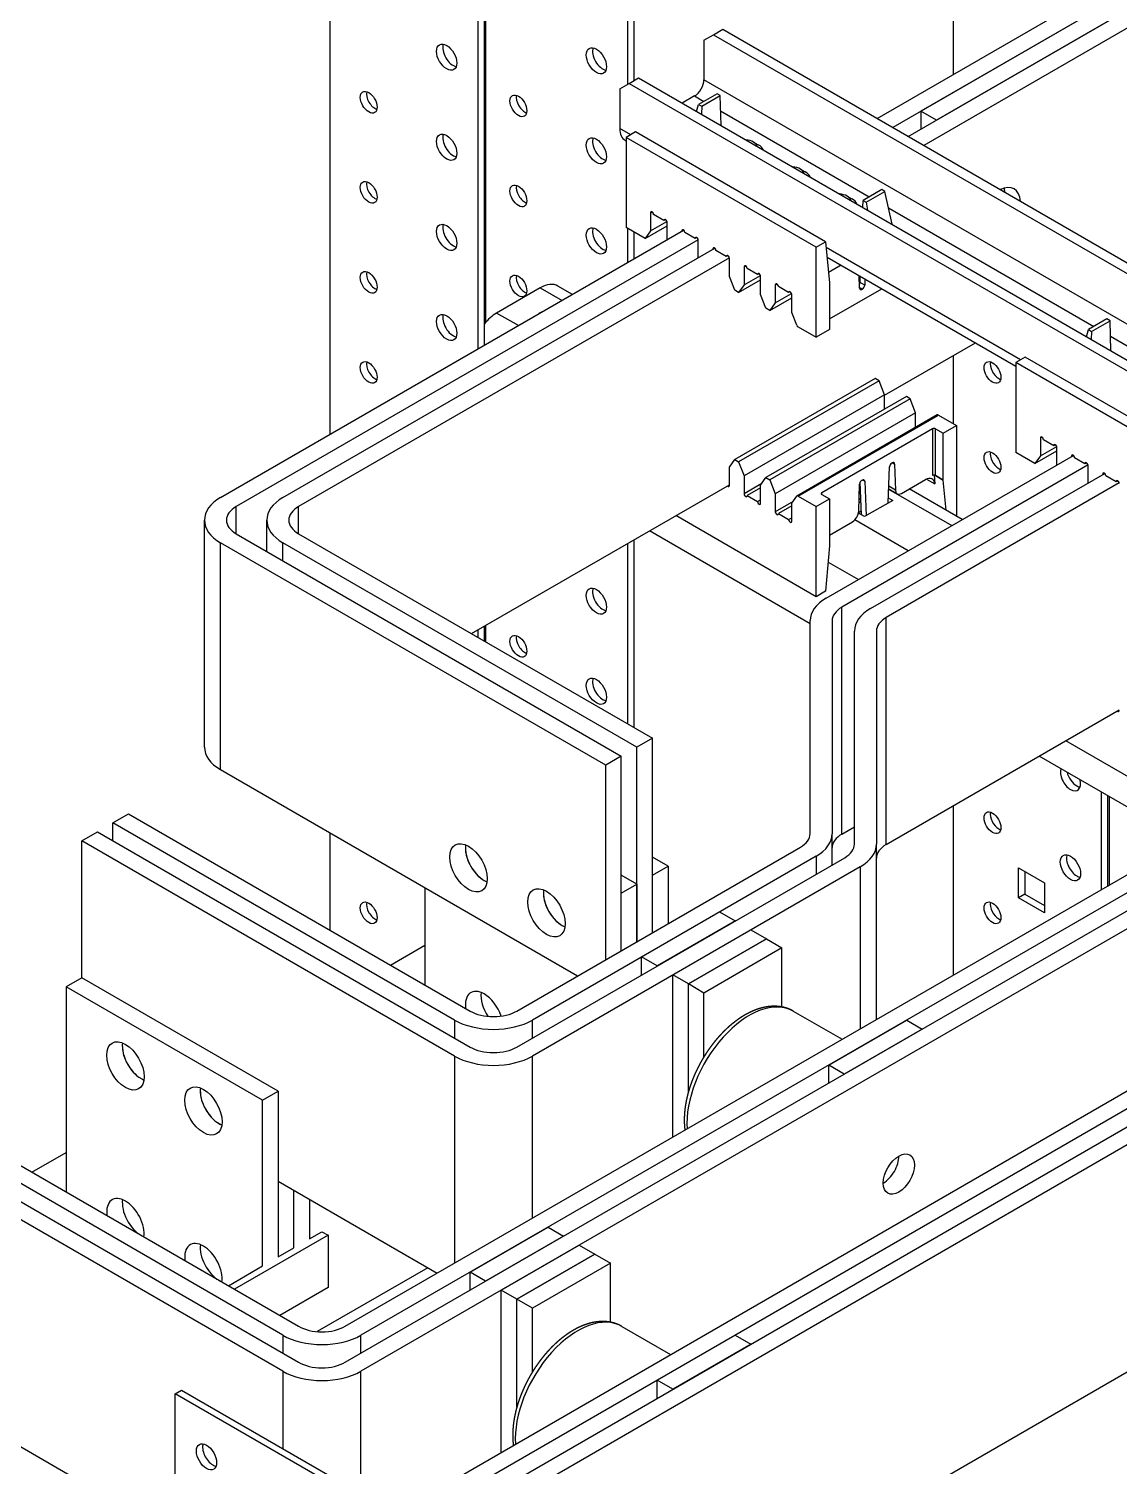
# Model space of a CAD drawing. Header units: millimetres. Extents: x -116965 to 323937, y 291661 to 566926.
# Drawn here: x -25839.8 to -25698.6, y 315121.1 to 315307.2 of the extents above; entities that cross this region are included whole.
import ezdxf

# ---------------------------------------------------------------- set-up
doc = ezdxf.new("R2010")
doc.units = ezdxf.units.MM
doc.layers.add('ALPHA', color=255, linetype='Continuous')

msp = doc.modelspace()

# ---------------------------------------------------------------- linework, layer by layer
at = {"layer": 'ALPHA'}
for p, q in [((-25720.045655, 315301.319708), (-25720.045655, 315446.422815)), ((-25780.654808, 315410.496965), (-25780.654808, 315269.216811)), ((-25800.857859, 315399.765867), (-25800.857859, 315254.662761)), ((-25762.270031, 315399.88251), (-25762.270031, 315300.036642)), ((-25761.461909, 315400.349079), (-25761.461909, 315300.503212)), ((-25781.66496, 315388.684842), (-25781.66496, 315265.743786)), ((-25780.856838, 315389.151412), (-25780.856838, 315266.210355)), ((-25729.94515, 315295.604232), (-25680.656896, 315324.060819)), ((-25678.778012, 315322.812745), (-25727.924845, 315294.437808)), ((-25725.90454, 315293.271385), (-25676.616286, 315321.727971)), ((-25674.737402, 315320.479898), (-25723.884235, 315292.104961)), ((-25691.963414, 315315.20015), (-25724.288296, 315296.537371)), ((-25689.943109, 315314.033726), (-25722.267991, 315295.370947)), ((-25752.370537, 315305.752118), (-25751.158354, 315306.451972)), ((-25751.158354, 315306.451972), (-25749.94617, 315307.151827)), ((-25751.158354, 315306.451972), (-25577.614146, 315206.256178)), ((-25749.94617, 315307.151827), (-25577.614146, 315207.655886)), ((-25752.370537, 315305.752118), (-25752.370537, 315300.619854)), ((-25762.068001, 315300.153284), (-25760.855818, 315300.853139)), ((-25760.855818, 315300.853139), (-25579.432421, 315196.108292)), ((-25763.280184, 315299.45343), (-25762.068001, 315300.153284)), ((-25763.280184, 315299.45343), (-25763.280184, 315294.321166)), ((-25762.068001, 315300.153284), (-25580.644604, 315195.408437)), ((-25577.614146, 315199.724205), (-25752.370537, 315300.619854)), ((-25753.58272, 315298.520291), (-25755.198964, 315297.587152)), ((-25753.58272, 315298.520291), (-25752.370537, 315297.820437)), ((-25753.321015, 315296.502918), (-25753.06036, 315297.422167)), ((-25750.677012, 315298.798194), (-25753.06036, 315297.422167)), ((-25753.06036, 315297.422167), (-25752.656299, 315297.188882)), ((-25752.656299, 315297.188882), (-25752.7056, 315296.147608)), ((-25752.656299, 315297.188882), (-25750.272951, 315298.564909)), ((-25750.272951, 315298.564909), (-25750.677012, 315298.798194)), ((-25750.15233, 315294.673477), (-25750.272951, 315298.564909)), ((-25750.211232, 315296.573762), (-25730.955303, 315285.456346)), ((-25724.288296, 315296.537371), (-25724.288296, 315294.204524)), ((-25722.267991, 315295.370947), (-25724.288296, 315296.537371)), ((-25761.86597, 315293.504669), (-25763.280184, 315294.321166)), ((-25761.259879, 315293.854597), (-25762.472062, 315293.154742)), ((-25736.612157, 315279.624228), (-25761.259879, 315293.854597)), ((-25762.570104, 315292.751645), (-25762.472062, 315292.69504)), ((-25762.472062, 315293.154742), (-25762.472062, 315281.490505)), ((-25737.82434, 315278.924373), (-25762.472062, 315293.154742)), ((-25745.945966, 315292.548202), (-25745.339875, 315292.198275)), ((-25739.885051, 315289.048931), (-25739.27896, 315288.699004)), ((-25729.339059, 315286.389485), (-25731.763425, 315284.989777)), ((-25731.359364, 315284.756492), (-25728.934998, 315286.1562)), ((-25728.934998, 315286.1562), (-25729.339059, 315286.389485)), ((-25727.981062, 315281.901289), (-25728.934998, 315286.1562)), ((-25733.824136, 315285.54966), (-25733.218044, 315285.199733)), ((-25731.797096, 315284.076078), (-25731.763425, 315284.989777)), ((-25731.763425, 315284.989777), (-25731.359364, 315284.756492)), ((-25731.359364, 315284.756492), (-25731.206421, 315283.735051)), ((-25759.300183, 315283.391776), (-25759.098153, 315283.508418)), ((-25759.300183, 315283.391776), (-25759.300183, 315281.058929)), ((-25759.300183, 315281.058929), (-25757.18326, 315282.281135)), ((-25757.562721, 315282.388652), (-25758.896122, 315283.158491)), ((-25757.36069, 315282.505294), (-25757.562721, 315282.388652)), ((-25728.454373, 315284.012434), (-25701.862909, 315268.659845)), ((-25814.999994, 315246.497795), (-25755.004123, 315281.136427)), ((-25760.000037, 315280.063281), (-25762.472062, 315281.490505)), ((-25762.270031, 315281.373863), (-25762.270031, 315276.941453)), ((-25761.461909, 315280.907294), (-25761.461909, 315277.408023)), ((-25760.000037, 315280.063281), (-25757.15866, 315281.703751)), ((-25759.300183, 315281.058929), (-25760.000037, 315280.063281)), ((-25757.15866, 315279.892505), (-25757.15866, 315282.155367)), ((-25755.259573, 315281.058929), (-25755.057542, 315281.175571)), ((-25755.259573, 315281.058929), (-25755.259573, 315280.988943)), ((-25753.52211, 315280.055804), (-25754.855512, 315280.825644)), ((-25727.981062, 315281.901289), (-25728.005657, 315281.88709)), ((-25727.979944, 315281.872244), (-25727.981062, 315281.901289)), ((-25753.12524, 315279.888354), (-25812.979689, 315245.331371)), ((-25806.918774, 315246.497795), (-25750.963513, 315278.80358)), ((-25753.32008, 315280.172447), (-25753.52211, 315280.055804)), ((-25753.118049, 315277.559658), (-25753.118049, 315279.82252)), ((-25751.218963, 315278.726081), (-25751.016932, 315278.842724)), ((-25751.218963, 315278.726081), (-25751.218963, 315278.656096)), ((-25737.82434, 315278.924373), (-25736.612157, 315279.624228)), ((-25737.82434, 315267.260137), (-25737.82434, 315278.924373)), ((-25736.612157, 315279.624228), (-25736.102535, 315274.319624)), ((-25711.358343, 315264.344077), (-25736.540972, 315278.883275)), ((-25749.084629, 315277.555506), (-25804.898469, 315245.331371)), ((-25749.4815, 315277.722957), (-25750.814902, 315278.492797)), ((-25749.27947, 315277.839599), (-25749.4815, 315277.722957)), ((-25749.077439, 315275.156825), (-25749.077439, 315277.489672)), ((-25736.42303, 315277.655624), (-25711.964435, 315263.534448)), ((-25748.377585, 315273.353055), (-25749.077439, 315275.156825)), ((-25747.178352, 315276.393234), (-25746.976322, 315276.509876)), ((-25747.178352, 315276.393234), (-25747.178352, 315274.060387)), ((-25747.178352, 315274.060387), (-25745.06143, 315275.282593)), ((-25745.44089, 315275.39011), (-25746.774291, 315276.159949)), ((-25745.23886, 315275.506752), (-25745.44089, 315275.39011)), ((-25745.036829, 315272.823978), (-25745.036829, 315275.156825)), ((-25736.223263, 315275.64963), (-25736.230724, 315275.653938)), ((-25734.585905, 315276.59496), (-25736.223263, 315275.64963)), ((-25732.210024, 315273.638695), (-25732.259678, 315275.251912)), ((-25732.154882, 315274.367398), (-25732.125148, 315275.174241)), ((-25731.519057, 315274.824314), (-25731.548791, 315274.017471)), ((-25773.58374, 315273.675467), (-25779.240594, 315270.40948)), ((-25773.58374, 315273.675467), (-25770.755313, 315272.042474)), ((-25769.416372, 315272.815511), (-25771.298026, 315273.901884)), ((-25747.878207, 315273.064739), (-25748.377585, 315273.353055)), ((-25747.878207, 315273.064739), (-25745.036829, 315274.705209)), ((-25747.178352, 315274.060387), (-25747.878207, 315273.064739)), ((-25743.137742, 315274.060387), (-25742.935712, 315274.177029)), ((-25743.137742, 315274.060387), (-25743.137742, 315271.727539)), ((-25743.137742, 315271.727539), (-25741.02082, 315272.949745)), ((-25741.40028, 315273.057262), (-25742.733681, 315273.827102)), ((-25741.198249, 315273.173905), (-25741.40028, 315273.057262)), ((-25736.102535, 315274.319624), (-25736.10304, 315274.319333)), ((-25736.10304, 315274.319333), (-25736.10304, 315268.253929)), ((-25736.10304, 315269.653638), (-25729.333111, 315273.562258)), ((-25732.242141, 315274.682146), (-25732.141134, 315274.740462)), ((-25732.212412, 315273.716289), (-25731.85155, 315273.507945)), ((-25731.907163, 315273.475837), (-25732.2104, 315273.650911)), ((-25731.548791, 315274.017471), (-25732.154882, 315274.367398)), ((-25731.85155, 315273.507945), (-25731.907163, 315273.475837)), ((-25744.336975, 315271.020208), (-25745.036829, 315272.823978)), ((-25743.837597, 315270.731892), (-25740.996219, 315272.372362)), ((-25743.137742, 315271.727539), (-25743.837597, 315270.731892)), ((-25740.996219, 315270.49113), (-25740.996219, 315272.823978)), ((-25776.412167, 315268.776487), (-25779.240594, 315270.40948)), ((-25743.837597, 315270.731892), (-25744.336975, 315271.020208)), ((-25740.354686, 315268.837675), (-25740.996219, 315270.49113)), ((-25700.169385, 315269.637602), (-25702.552733, 315268.261575)), ((-25702.148672, 315268.02829), (-25699.765324, 315269.404317)), ((-25699.765324, 315269.404317), (-25700.169385, 315269.637602)), ((-25699.644702, 315265.512885), (-25699.765324, 315269.404317)), ((-25740.179722, 315268.620017), (-25737.82434, 315267.260137)), ((-25736.10304, 315268.253929), (-25737.82434, 315267.260137)), ((-25702.813388, 315267.342326), (-25702.552733, 315268.261575)), ((-25702.552733, 315268.261575), (-25702.148672, 315268.02829)), ((-25702.148672, 315268.02829), (-25702.197973, 315266.987016)), ((-25699.703605, 315267.41317), (-25680.447675, 315256.295754)), ((-25728.995607, 315259.760032), (-25717.211281, 315266.563716)), ((-25720.045655, 315256.062469), (-25720.045655, 315264.927289)), ((-25710.752252, 315264.694004), (-25711.964435, 315263.99415)), ((-25711.964435, 315263.99415), (-25711.964435, 315252.329913)), ((-25687.316713, 315249.763781), (-25711.964435, 315263.99415)), ((-25686.10453, 315250.463635), (-25710.752252, 315264.694004)), ((-25730.194839, 315261.922103), (-25748.377585, 315251.42429)), ((-25729.695461, 315261.633787), (-25730.194839, 315261.922103)), ((-25729.695461, 315261.633787), (-25747.878207, 315251.135974)), ((-25728.995607, 315259.830018), (-25729.695461, 315261.633787)), ((-25728.995607, 315259.830018), (-25747.178352, 315249.332204)), ((-25726.154229, 315259.589256), (-25744.336975, 315249.091443)), ((-25725.654851, 315259.30094), (-25743.837597, 315248.803127)), ((-25728.995607, 315257.948786), (-25728.995607, 315259.830018)), ((-25725.654851, 315259.30094), (-25726.154229, 315259.589256)), ((-25724.954996, 315257.49717), (-25725.654851, 315259.30094)), ((-25724.954996, 315257.49717), (-25743.137742, 315246.999357)), ((-25722.139834, 315257.203216), (-25740.322579, 315246.705403)), ((-25740.179722, 315246.691252), (-25721.996977, 315257.189065)), ((-25724.954996, 315255.577881), (-25724.954996, 315257.49717)), ((-25721.996977, 315257.189065), (-25719.641594, 315255.829184)), ((-25722.777108, 315255.418603), (-25737.113193, 315247.141661)), ((-25722.777108, 315255.418603), (-25722.777108, 315249.3532)), ((-25722.373047, 315255.418603), (-25721.362894, 315254.835391)), ((-25722.373047, 315249.3532), (-25722.373047, 315255.418603)), ((-25721.362894, 315254.835391), (-25719.641594, 315255.829184)), ((-25721.362894, 315248.769988), (-25721.362894, 315254.835391)), ((-25719.641594, 315255.829184), (-25719.641594, 315244.164948)), ((-25708.792556, 315254.231184), (-25708.590525, 315254.347826)), ((-25709.49241, 315250.902689), (-25706.651032, 315252.543159)), ((-25708.792556, 315254.231184), (-25708.792556, 315251.898337)), ((-25708.792556, 315251.898337), (-25706.675633, 315253.120542)), ((-25707.055093, 315253.22806), (-25708.388495, 315253.997899)), ((-25706.853063, 315253.344702), (-25707.055093, 315253.22806)), ((-25706.651032, 315250.731913), (-25706.651032, 315252.994775)), ((-25749.077439, 315250.428643), (-25748.377585, 315251.42429)), ((-25748.377585, 315251.42429), (-25747.878207, 315251.135974)), ((-25747.878207, 315251.135974), (-25747.178352, 315249.332204)), ((-25736.528677, 315233.482047), (-25704.496496, 315251.975835)), ((-25702.617612, 315250.727762), (-25734.508372, 315232.315623)), ((-25728.03875, 315250.981084), (-25727.983137, 315251.013192)), ((-25727.972561, 315251.019085), (-25727.680276, 315250.850334)), ((-25727.680276, 315250.850334), (-25727.576624, 315247.482771)), ((-25709.49241, 315250.902689), (-25711.964435, 315252.329913)), ((-25708.792556, 315251.898337), (-25709.49241, 315250.902689)), ((-25704.751946, 315251.898337), (-25704.549915, 315252.014979)), ((-25704.751946, 315251.898337), (-25704.751946, 315251.828351)), ((-25703.014483, 315250.895212), (-25704.347885, 315251.665052)), ((-25702.812453, 315251.011855), (-25703.014483, 315250.895212)), ((-25702.610422, 315248.399065), (-25702.610422, 315250.661927)), ((-25749.077439, 315248.095795), (-25749.077439, 315250.428643)), ((-25747.178352, 315249.332204), (-25747.178352, 315246.999357)), ((-25745.036829, 315248.095795), (-25744.336975, 315249.091443)), ((-25744.336975, 315249.091443), (-25743.837597, 315248.803127)), ((-25743.837597, 315248.803127), (-25743.137742, 315246.999357)), ((-25731.907163, 315248.747655), (-25731.85155, 315248.779763)), ((-25731.838387, 315248.787033), (-25731.548791, 315248.619834)), ((-25730.791011, 315232.128995), (-25700.455886, 315249.642988)), ((-25728.513369, 315245.808083), (-25728.34151, 315250.471559)), ((-25726.768994, 315247.048483), (-25723.667037, 315248.839399)), ((-25723.540329, 315248.904886), (-25722.461494, 315248.28202)), ((-25722.569043, 315249.401478), (-25722.461494, 315248.28202)), ((-25722.387833, 315249.361154), (-25721.363399, 315248.769696)), ((-25721.362894, 315248.769988), (-25722.373047, 315249.3532)), ((-25721.363399, 315248.769696), (-25721.362894, 315248.769988)), ((-25720.987306, 315244.854976), (-25721.363399, 315248.769696)), ((-25700.711335, 315249.565489), (-25700.509305, 315249.682132)), ((-25700.711335, 315249.565489), (-25700.711335, 315249.495504)), ((-25698.973873, 315248.562365), (-25700.307274, 315249.332204)), ((-25782.473082, 315228.884797), (-25749.077439, 315248.165781)), ((-25744.871242, 315248.331368), (-25747.178352, 315246.999357)), ((-25745.036829, 315247.769197), (-25746.774291, 315246.766072)), ((-25745.036829, 315245.762948), (-25745.036829, 315248.095795)), ((-25743.137742, 315246.999357), (-25743.137742, 315244.66651)), ((-25737.113193, 315246.908376), (-25737.113193, 315247.141661)), ((-25737.113193, 315246.908376), (-25736.10304, 315246.325164)), ((-25732.313676, 315244.747832), (-25732.210024, 315248.235083)), ((-25731.974638, 315244.286892), (-25732.136567, 315248.49393)), ((-25731.548791, 315248.619834), (-25731.376931, 315244.154805)), ((-25698.577002, 315248.394914), (-25728.770706, 315230.962571)), ((-25728.446757, 315247.615618), (-25720.247686, 315242.881881)), ((-25727.340423, 315246.991879), (-25728.446216, 315247.630309)), ((-25727.576624, 315247.482771), (-25728.433423, 315247.977444)), ((-25718.908745, 315243.654919), (-25725.777783, 315247.62076)), ((-25698.771843, 315248.679007), (-25698.973873, 315248.562365)), ((-25812.979689, 315241.8321), (-25812.979689, 315245.331371)), ((-25804.898469, 315241.8321), (-25804.898469, 315245.331371)), ((-25746.774291, 315246.766072), (-25745.44089, 315245.996233)), ((-25745.44089, 315245.996233), (-25745.036829, 315246.229517)), ((-25740.830632, 315245.998521), (-25743.137742, 315244.66651)), ((-25740.996219, 315245.436349), (-25742.733681, 315244.433225)), ((-25740.996219, 315245.762948), (-25740.354686, 315246.675625)), ((-25740.996219, 315243.430101), (-25740.996219, 315245.762948)), ((-25740.179722, 315246.691252), (-25737.82434, 315245.331371)), ((-25737.82434, 315245.331371), (-25736.10304, 315246.325164)), ((-25737.82434, 315233.667134), (-25737.82434, 315245.331371)), ((-25736.10304, 315246.325164), (-25736.10304, 315240.259761)), ((-25732.038741, 315245.952322), (-25732.28205, 315245.811847)), ((-25732.053295, 315246.330438), (-25732.270361, 315246.205115)), ((-25727.924845, 315246.147868), (-25731.561394, 315244.048305)), ((-25728.488847, 315246.473494), (-25727.924845, 315246.147868)), ((-25817.092089, 315214.187859), (-25817.092089, 315243.581736)), ((-25809.010868, 315239.5407), (-25809.010868, 315243.581736)), ((-25737.82434, 315233.667134), (-25756.007086, 315244.164948)), ((-25742.733681, 315244.433225), (-25741.40028, 315243.663385)), ((-25741.40028, 315243.663385), (-25740.996219, 315243.89667)), ((-25736.10304, 315241.659469), (-25733.121306, 315243.380974)), ((-25725.90454, 315239.615895), (-25732.828492, 315243.613441)), ((-25731.561394, 315244.048305), (-25732.345456, 315244.500983)), ((-25731.991807, 315244.732945), (-25732.338845, 315244.532582)), ((-25719.641594, 315244.164948), (-25719.716867, 315244.121489)), ((-25812.979689, 315241.8321), (-25763.078154, 315213.021435)), ((-25804.898469, 315241.8321), (-25759.037543, 315215.354282)), ((-25738.620772, 315230.161114), (-25759.441604, 315242.182027)), ((-25765.098459, 315211.855011), (-25814.999994, 315240.665676)), ((-25814.999994, 315211.2718), (-25814.999994, 315240.665676)), ((-25761.057848, 315214.187859), (-25806.918774, 315240.665676)), ((-25806.918774, 315238.332829), (-25806.918774, 315240.665676)), ((-25762.270031, 315240.549034), (-25762.270031, 315217.22056)), ((-25761.461909, 315241.015604), (-25761.461909, 315216.753991)), ((-25736.102535, 315240.260053), (-25736.612157, 315234.366989)), ((-25736.10304, 315240.260345), (-25736.102535, 315240.260053)), ((-25736.10304, 315240.259761), (-25736.102535, 315240.260053)), ((-25736.285507, 315238.144238), (-25732.369516, 315235.883339)), ((-25736.612157, 315234.366989), (-25737.82434, 315233.667134)), ((-25734.508372, 315202.921746), (-25734.508372, 315232.315623)), ((-25738.620772, 315202.972072), (-25738.620772, 315230.565987)), ((-25735.763629, 315230.565987), (-25735.763629, 315202.972072)), ((-25728.770706, 315201.568695), (-25728.770706, 315230.962571)), ((-25781.66496, 315229.351367), (-25781.66496, 315228.418228)), ((-25780.856838, 315229.817936), (-25780.856838, 315227.951658)), ((-25780.654808, 315229.934579), (-25780.654808, 315227.835016)), ((-25732.883105, 315201.619021), (-25732.883105, 315229.212936)), ((-25730.025962, 315229.212936), (-25730.025962, 315201.619021)), ((-25798.837554, 315139.186816), (-25653.988869, 315222.815243)), ((-25652.109985, 315221.567169), (-25796.817249, 315138.020392)), ((-25798.837554, 315134.521121), (-25649.948259, 315220.482395)), ((-25648.069375, 315219.234322), (-25796.817249, 315133.354697)), ((-25728.770706, 315201.568695), (-25698.569812, 315219.005189)), ((-25759.037543, 315215.354282), (-25761.057848, 315214.187859)), ((-25759.037543, 315190.159531), (-25759.037543, 315215.354282)), ((-25761.057848, 315188.993107), (-25761.057848, 315214.187859)), ((-25687.316713, 315204.506542), (-25705.499458, 315215.004355)), ((-25763.078154, 315213.021435), (-25765.098459, 315211.855011)), ((-25765.098459, 315186.66026), (-25765.098459, 315211.855011)), ((-25763.078154, 315187.826683), (-25763.078154, 315213.021435)), ((-25689.943109, 315202.057052), (-25708.933977, 315213.021435)), ((-25814.999994, 315211.2718), (-25768.735008, 315184.560697)), ((-25700.852757, 315195.758365), (-25700.852757, 315208.35574)), ((-25700.044635, 315196.224934), (-25700.044635, 315207.889171)), ((-25699.842604, 315196.341576), (-25699.842604, 315207.772528)), ((-25720.045655, 315184.677339), (-25720.045655, 315206.606105)), ((-25828.940099, 315204.3899), (-25826.919794, 315205.556323)), ((-25828.940099, 315202.057052), (-25828.940099, 315204.3899)), ((-25784.695418, 315178.845221), (-25828.940099, 315204.3899)), ((-25826.919794, 315205.556323), (-25782.675113, 315180.011645)), ((-25832.98071, 315202.057052), (-25830.960405, 315203.223476)), ((-25830.960405, 315203.223476), (-25782.675113, 315175.34595)), ((-25800.857859, 315203.106834), (-25800.857859, 315190.509458)), ((-25735.763629, 315198.931037), (-25735.763629, 315202.972072)), ((-25734.508372, 315202.921746), (-25732.883105, 315203.860094)), ((-25832.98071, 315184.327412), (-25832.98071, 315202.057052)), ((-25784.695418, 315174.179526), (-25832.98071, 315202.057052)), ((-25776.614198, 315180.011645), (-25739.876028, 315201.222437)), ((-25730.025962, 315178.915206), (-25730.025962, 315201.619021)), ((-25776.614198, 315175.34595), (-25734.138362, 315199.869385)), ((-25737.855723, 315200.056013), (-25774.593893, 315178.845221)), ((-25732.118057, 315198.702962), (-25774.593893, 315174.179526)), ((-25757.017238, 315198.791066), (-25759.037543, 315199.95749)), ((-25759.037543, 315197.624642), (-25757.017238, 315198.791066)), ((-25757.017238, 315198.791066), (-25757.017238, 315191.325954)), ((-25737.855723, 315200.056013), (-25737.855723, 315197.723166)), ((-25732.118057, 315198.702962), (-25732.118057, 315177.707335)), ((-25711.620983, 315194.67359), (-25711.620983, 315198.546117)), ((-25711.620983, 315198.546117), (-25708.267276, 315196.609854)), ((-25761.057848, 315196.458219), (-25763.078154, 315197.624642)), ((-25759.037543, 315190.159531), (-25759.037543, 315197.624642)), ((-25710.812861, 315198.079548), (-25710.812861, 315195.14016)), ((-25708.267276, 315196.609854), (-25708.267276, 315192.737327)), ((-25788.533998, 315195.991649), (-25788.533998, 315183.394273)), ((-25763.078154, 315195.291795), (-25761.057848, 315196.458219)), ((-25763.078154, 315187.826683), (-25763.078154, 315195.291795)), ((-25761.057848, 315196.458219), (-25761.057848, 315188.993107)), ((-25710.812861, 315195.14016), (-25711.620983, 315194.67359)), ((-25710.812861, 315195.14016), (-25708.267276, 315193.670466)), ((-25708.267276, 315192.737327), (-25711.620983, 315194.67359)), ((-25760.451757, 315187.010187), (-25750.350231, 315192.842305)), ((-25748.329926, 315191.675882), (-25758.431452, 315185.843763)), ((-25750.350231, 315192.842305), (-25748.329926, 315191.675882)), ((-25756.411147, 315184.677339), (-25746.309621, 315190.509458)), ((-25744.289316, 315189.343034), (-25754.390842, 315183.510916)), ((-25754.390842, 315183.510916), (-25744.289316, 315189.343034)), ((-25746.309621, 315190.509458), (-25744.289316, 315189.343034)), ((-25744.289316, 315189.343034), (-25742.269011, 315188.176611)), ((-25792.97867, 315185.960406), (-25788.533998, 315188.526539)), ((-25742.269011, 315188.176611), (-25752.370537, 315182.344492)), ((-25742.269011, 315180.53781), (-25742.269011, 315188.176611)), ((-25758.431452, 315185.843763), (-25760.451757, 315187.010187)), ((-25760.451757, 315184.677339), (-25760.451757, 315187.010187)), ((-25832.98071, 315184.327412), (-25835.001015, 315183.160989)), ((-25807.524865, 315169.630474), (-25832.98071, 315184.327412)), ((-25754.390842, 315183.510916), (-25756.411147, 315184.677339)), ((-25756.411147, 315163.681713), (-25756.411147, 315184.677339)), ((-25835.001015, 315183.160989), (-25835.001015, 315156.566529)), ((-25809.545171, 315168.46405), (-25835.001015, 315183.160989)), ((-25754.390842, 315169.535161), (-25754.390842, 315183.510916)), ((-25752.370537, 315182.344492), (-25754.390842, 315183.510916)), ((-25754.390842, 315169.535161), (-25754.390842, 315183.510916)), ((-25752.370537, 315174.09672), (-25752.370537, 315182.344492)), ((-25800.857859, 315110.026224), (-25677.893068, 315181.019978)), ((-25675.872763, 315179.853555), (-25800.857859, 315107.693376)), ((-25740.797366, 315179.994477), (-25734.476989, 315176.345405)), ((-25873.386811, 315178.728579), (-25804.898469, 315139.186816)), ((-25784.695418, 315178.845221), (-25784.695418, 315176.512374)), ((-25774.593893, 315176.512374), (-25774.593893, 315178.845221)), ((-25736.208096, 315173.013103), (-25726.10657, 315178.845221)), ((-25726.10657, 315178.845221), (-25724.086265, 315177.678797)), ((-25877.427422, 315176.395731), (-25804.898469, 315134.521121)), ((-25806.918774, 315138.020392), (-25875.407116, 315177.562155)), ((-25800.857859, 315105.360529), (-25675.549514, 315177.707335)), ((-25673.529209, 315176.540911), (-25800.857859, 315103.027681)), ((-25724.086265, 315177.678797), (-25734.187791, 315171.846679)), ((-25806.918774, 315133.354697), (-25879.447727, 315175.229308)), ((-25784.695418, 315174.179526), (-25784.695418, 315147.351781)), ((-25774.593893, 315153.1839), (-25774.593893, 315174.179526)), ((-25734.187791, 315171.846679), (-25736.208096, 315173.013103)), ((-25736.208096, 315170.680255), (-25736.208096, 315173.013103)), ((-25809.545171, 315168.46405), (-25807.524865, 315169.630474)), ((-25807.524865, 315169.630474), (-25807.524865, 315148.168278)), ((-25809.545171, 315147.001854), (-25809.545171, 315168.46405)), ((-25839.445687, 315159.132662), (-25835.001015, 315161.698795)), ((-25807.524865, 315157.966237), (-25786.917754, 315146.068715)), ((-25805.50456, 315149.334702), (-25805.50456, 315156.799813)), ((-25803.484255, 315155.63339), (-25803.484255, 315150.501125)), ((-25782.675113, 315146.185358), (-25772.573587, 315152.017476)), ((-25772.573587, 315152.017476), (-25770.553282, 315150.851053)), ((-25801.059891, 315150.967696), (-25813.181721, 315143.969153)), ((-25803.484255, 315150.501127), (-25801.868013, 315151.434265)), ((-25801.868013, 315151.434265), (-25801.059891, 315150.967696)), ((-25801.059891, 315150.967696), (-25801.059891, 315144.202438)), ((-25770.553282, 315150.851053), (-25780.654808, 315145.018934)), ((-25807.524865, 315148.16828), (-25805.504562, 315149.334703)), ((-25778.634503, 315143.85251), (-25768.532977, 315149.684629)), ((-25766.512672, 315148.518205), (-25776.614198, 315142.686087)), ((-25776.614198, 315142.686087), (-25766.512672, 315148.518205)), ((-25768.532977, 315149.684629), (-25766.512672, 315148.518205)), ((-25766.512672, 315148.518205), (-25764.492367, 315147.351781)), ((-25813.989844, 315144.435723), (-25809.545172, 315147.001855)), ((-25788.129938, 315146.76857), (-25802.474105, 315138.486962)), ((-25783.281204, 315083.781691), (-25673.529209, 315147.147035)), ((-25764.492367, 315147.351781), (-25774.593893, 315141.519663)), ((-25764.492367, 315139.712981), (-25764.492367, 315147.351781)), ((-25780.654808, 315145.018934), (-25782.675113, 315146.185358)), ((-25782.675113, 315143.85251), (-25782.675113, 315146.185358)), ((-25801.059891, 315144.202438), (-25807.322836, 315140.586525)), ((-25776.614198, 315142.686087), (-25778.634503, 315143.85251)), ((-25778.634503, 315122.856884), (-25778.634503, 315143.85251)), ((-25776.614198, 315128.710332), (-25776.614198, 315142.686087)), ((-25774.593893, 315141.519663), (-25776.614198, 315142.686087)), ((-25776.614198, 315128.710332), (-25776.614198, 315142.686087)), ((-25774.593893, 315133.271891), (-25774.593893, 315141.519663)), ((-25763.020722, 315139.169648), (-25756.700345, 315135.520576)), ((-25806.918774, 315138.020392), (-25806.918774, 315135.687545)), ((-25796.817249, 315135.687545), (-25796.817249, 315138.020392)), ((-25758.431452, 315132.188274), (-25748.329926, 315138.020392)), ((-25748.329926, 315138.020392), (-25746.309621, 315136.853968)), ((-25746.309621, 315136.853968), (-25756.411147, 315131.02185)), ((-25806.918774, 315133.354697), (-25806.918774, 315123.323454)), ((-25796.817249, 315112.359071), (-25796.817249, 315133.354697)), ((-25756.411147, 315131.02185), (-25758.431452, 315132.188274)), ((-25758.431452, 315129.855426), (-25758.431452, 315132.188274)), ((-25853.991883, 315131.138492), (-25820.858879, 315112.009144)), ((-25820.858879, 315130.438638), (-25820.050757, 315130.905208)), ((-25820.858879, 315109.209727), (-25820.858879, 315130.438638)), ((-25802.474103, 315119.824182), (-25820.858879, 315130.438638)), ((-25820.050757, 315130.905208), (-25800.857859, 315119.824182))]:
    msp.add_line(p, q, dxfattribs=at)
for centre, major_axis, start_param, end_param in [((-25785.705571, 315303.535913), (-0.928571, 1.608333), 0.7853981634, 7.0685834706), ((-25784.897448, 315304.002483), (-0.928571, 1.608333), 0.4501966899, 2.6913959637), ((-25766.310642, 315303.069344), (-0.928571, 1.608333), 0.7853981634, 7.0685834706), ((-25765.50252, 315303.535913), (-0.928571, 1.608333), 0.4501966899, 2.6913959637), ((-25795.807096, 315297.703795), (-0.771429, 1.336153), 0.7853981634, 7.0685834706), ((-25794.998974, 315298.170364), (-0.771429, 1.336153), 0.5512855984, 2.5903070552), ((-25753.58272, 315299.92), (0.857143, 1.484615), 3.926990817, 5.4977871438), ((-25776.412167, 315297.237225), (-0.771429, 1.336153), 0.7853981634, 7.0685834706), ((-25775.604045, 315297.703795), (-0.771429, 1.336153), 0.5512855984, 2.5903070552), ((-25785.705571, 315291.871676), (-0.928571, 1.608333), 0.7853981634, 7.0685834706), ((-25784.897448, 315292.338246), (-0.928571, 1.608333), 0.4501966899, 2.6913959637), ((-25760.855818, 315295.720874), (1.714286, 2.96923), 2.3561944902, 3.1415926536), ((-25766.310642, 315291.405107), (-0.928571, 1.608333), 0.7853981634, 7.0685834706), ((-25765.50252, 315291.871676), (-0.928571, 1.608333), 0.4501966899, 2.6913959637), ((-25747.117743, 315291.871676), (-1.657143, 0), 3.2442748454, 4.6097067886), ((-25747.117743, 315291.171822), (-2.514286, 0), 3.3765092748, 3.926990817), ((-25741.056828, 315288.372405), (-1.657143, 0), 3.2442748454, 4.6097067886), ((-25741.056828, 315287.672551), (-2.514286, 0), 3.3765092748, 3.926990817), ((-25795.807096, 315286.039558), (-0.771429, 1.336153), 0.7853981634, 7.0685834706), ((-25794.998974, 315286.506127), (-0.771429, 1.336153), 0.5512855984, 2.5903070552), ((-25776.412167, 315285.572988), (-0.771429, 1.336153), 0.7853981634, 7.0685834706), ((-25775.604045, 315286.039558), (-0.771429, 1.336153), 0.5512855984, 2.5903070552), ((-25714.18677, 315283.006856), (2, 3.464102), 5.5720393558, 6.9943312585), ((-25716.207075, 315284.17328), (2, 3.464102), 5.5720393558, 5.7537149714), ((-25734.995913, 315284.873134), (-1.657143, 0), 3.2442748454, 4.6097067886), ((-25734.995913, 315284.17328), (-2.514286, 0), 3.3765092748, 3.926990817), ((-25759.098153, 315283.275134), (-0.142857, 0.247436), 3.926990817, 7.0685834706), ((-25757.36069, 315282.272009), (-0.142857, 0.247436), 3.926990817, 7.0685834706), ((-25785.705571, 315280.207439), (-0.928571, 1.608333), 0.7853981634, 7.0685834706), ((-25784.897448, 315280.674009), (-0.928571, 1.608333), 0.4501966899, 2.6913959637), ((-25766.310642, 315279.74087), (-0.928571, 1.608333), 0.7853981634, 7.0685834706), ((-25765.50252, 315280.207439), (-0.928571, 1.608333), 0.4501966899, 2.6913959637), ((-25755.057542, 315280.942286), (-0.142857, 0.247436), 3.926990817, 7.0685834706), ((-25753.32008, 315279.939162), (-0.142857, 0.247436), 3.926990817, 7.0685834706), ((-25751.016932, 315278.609439), (-0.142857, 0.247436), 3.926990817, 7.0685834706), ((-25749.27947, 315277.606315), (-0.142857, 0.247436), 3.926990817, 7.0685834706), ((-25795.807096, 315274.375321), (-0.771429, 1.336153), 0.7853981634, 7.0685834706), ((-25794.998974, 315274.84189), (-0.771429, 1.336153), 0.5512855984, 2.5903070552), ((-25776.412167, 315273.908752), (-0.771429, 1.336153), 0.7853981634, 7.0685834706), ((-25775.604045, 315274.375321), (-0.771429, 1.336153), 0.5512855984, 2.5903070552), ((-25746.976322, 315276.276592), (-0.142857, 0.247436), 3.926990817, 7.0685834706), ((-25745.23886, 315275.273467), (-0.142857, 0.247436), 3.926990817, 7.0685834706), ((-25736.223263, 315277.049339), (0.857143, 1.484615), 3.9214809141, 3.926990817), ((-25773.58374, 315269.942911), (2.285714, 3.958973), 0, 0.7853981634), ((-25742.935712, 315273.943744), (-0.142857, 0.247436), 3.926990817, 7.0685834706), ((-25741.198249, 315272.94062), (-0.142857, 0.247436), 3.926990817, 7.0685834706), ((-25732.457642, 315274.207799), (0.214286, 0.371154), 4.8033066959, 5.4543362484), ((-25731.907163, 315273.825764), (0.214286, 0.371154), 2.3911010752, 3.926990817), ((-25731.85155, 315273.857872), (0.214286, 0.371154), 3.926990817, 5.4543362484), ((-25785.705571, 315268.543203), (-0.928571, 1.608333), 0.7853981634, 7.0685834706), ((-25784.897448, 315269.009772), (-0.928571, 1.608333), 0.4501966899, 2.6913959637), ((-25779.240594, 315266.676925), (2.285714, 3.958973), 0.7853981634, 1.308996939), ((-25772.169526, 315269.592984), (-2.028571, 0), 5.3297532543, 5.6658210332), ((-25740.179722, 315268.853302), (-0.142857, 0.247436), 1.308996939, 2.3561944902), ((-25795.807096, 315262.711084), (-0.771429, 1.336153), 0.7853981634, 7.0685834706), ((-25794.998974, 315263.177654), (-0.771429, 1.336153), 0.5512855984, 2.5903070552), ((-25714.994892, 315262.711084), (-0.771429, 1.336153), 0.7853981634, 7.0685834706), ((-25714.18677, 315263.177654), (-0.771429, 1.336153), 0.5512855984, 2.3561944902), ((-25714.18677, 315263.177654), (-0.771429, 1.336153), 2.3561944902, 2.5903070552), ((-25721.996977, 315256.95578), (-0.142857, 0.247436), 5.4977871438, 6.2831853072), ((-25722.575077, 315255.301961), (-0.285714, 0), 3.926990817, 5.4977871438), ((-25708.590525, 315254.114542), (-0.142857, 0.247436), 3.926990817, 7.0685834706), ((-25714.994892, 315251.046847), (-0.771429, 1.336153), 0.7853981634, 7.0685834706), ((-25706.853063, 315253.111417), (-0.142857, 0.247436), 3.926990817, 7.0685834706), ((-25728.03875, 315250.631157), (0.214286, 0.371154), 0.7853981634, 2.3127435948), ((-25727.983137, 315250.663265), (0.214286, 0.371154), 5.5326937288, 7.0685834706), ((-25714.18677, 315251.513417), (-0.771429, 1.336153), 0.5512855984, 2.3561944902), ((-25704.549915, 315251.781694), (-0.142857, 0.247436), 3.926990817, 7.0685834706), ((-25702.812453, 315250.77857), (-0.142857, 0.247436), 3.926990817, 7.0685834706), ((-25731.907163, 315248.397728), (0.214286, 0.371154), 0.7853981634, 2.3212879052), ((-25731.85155, 315248.429836), (0.214286, 0.371154), 5.5412380392, 7.0685834706), ((-25723.667037, 315247.439691), (0.857143, 1.484615), 5.6025068989, 7.0685834706), ((-25722.575077, 315249.236558), (-0.285714, 0), 3.9977395288, 5.4977871438), ((-25722.575077, 315249.236558), (-0.285714, 0), 3.926990817, 3.9977395288), ((-25714.18677, 315251.513417), (-0.771429, 1.336153), 2.3561944902, 2.5903070552), ((-25700.509305, 315249.448847), (-0.142857, 0.247436), 3.926990817, 7.0685834706), ((-25698.771843, 315248.445722), (-0.142857, 0.247436), 3.926990817, 7.0685834706), ((-25749.27947, 315248.212438), (-0.142857, 0.247436), 2.088602095, 3.926990817), ((-25746.976322, 315246.882715), (-0.142857, 0.247436), 0.7853981634, 3.926990817), ((-25736.911162, 315247.025018), (-0.285714, 0), 5.4977871438, 7.0685834706), ((-25726.768994, 315247.981622), (0.571429, 0.989743), 2.3911010752, 3.926990817), ((-25809.949232, 315243.581736), (-7.142857, 0), 5.4977871438, 7.0685834706), ((-25809.949232, 315243.581736), (-4.285714, 0), 5.4977871438, 7.0685834706), ((-25801.868011, 315243.581736), (-7.142857, 0), 5.4977871438, 7.0685834706), ((-25801.868011, 315243.581736), (-4.285714, 0), 5.4977871438, 7.0685834706), ((-25745.23886, 315245.87959), (-0.142857, 0.247436), 0.7853981634, 3.926990817), ((-25740.179722, 315246.457967), (-0.142857, 0.247436), 5.4977871438, 6.544984695), ((-25742.935712, 315244.549867), (-0.142857, 0.247436), 0.7853981634, 3.926990817), ((-25741.198249, 315243.546743), (-0.142857, 0.247436), 0.7853981634, 3.926990817), ((-25733.121306, 315244.314113), (0.571429, 0.989743), 3.926990817, 5.4628805587), ((-25766.310642, 315233.083922), (-0.928571, 1.608333), 0.7853981634, 7.0685834706), ((-25765.50252, 315233.550492), (-0.928571, 1.608333), 0.4501966899, 2.6913959637), ((-25731.477914, 315230.565987), (-7.142857, 0), 5.4977871438, 6.2831853072), ((-25731.477914, 315230.565987), (-4.285714, 0), 5.4977871438, 6.2831853072), ((-25725.740248, 315229.212936), (-7.142857, 0), 5.4977871438, 6.2831853072), ((-25725.740248, 315229.212936), (-4.285714, 0), 5.4977871438, 6.2831853072), ((-25776.412167, 315227.251804), (-0.771429, 1.336153), 0.7853981634, 7.0685834706), ((-25775.604045, 315227.718374), (-0.771429, 1.336153), 0.5512855984, 2.5903070552), ((-25766.310642, 315221.419686), (-0.928571, 1.608333), 0.7853981634, 7.0685834706), ((-25765.50252, 315221.886255), (-0.928571, 1.608333), 0.4501966899, 2.6913959637), ((-25698.771843, 315219.051846), (-0.142857, 0.247436), 2.088602095, 3.926990817), ((-25809.949232, 315214.187859), (-7.142857, 0), 0, 0.7853981634), ((-25704.893367, 315210.222018), (-0.928571, 1.608333), 0.4726314415, 2.3561944902), ((-25704.085245, 315210.688588), (-0.928571, 1.608333), 1.0981648853, 2.3561944902), ((-25704.893367, 315210.222018), (-0.928571, 1.608333), 2.3561944902, 4.2397575389), ((-25704.085245, 315210.688588), (-0.928571, 1.608333), 2.3561944902, 2.6913959637), ((-25714.994892, 315204.3899), (-0.771429, 1.336153), 0.7853981634, 7.0685834706), ((-25714.18677, 315204.856469), (-0.771429, 1.336153), 0.5512855984, 2.3561944902), ((-25742.906486, 315202.972072), (-4.285714, 0), 2.3561944902, 3.1415926536), ((-25742.906486, 315202.972072), (-7.142857, 0), 2.3561944902, 3.1415926536), ((-25731.477914, 315201.17211), (-4.285714, 0), 5.4977871438, 6.2831853072), ((-25714.18677, 315204.856469), (-0.771429, 1.336153), 2.3561944902, 2.5903070552), ((-25782.877143, 315198.557781), (-1.714286, 2.96923), 0.7853981634, 7.0685834706), ((-25780.856838, 315199.724205), (-1.714286, 2.96923), 0.6301372461, 2.5114554075), ((-25780.856838, 315199.724205), (-1.714286, 2.96923), 0.6301372461, 2.3561944902), ((-25737.168819, 315201.619021), (-4.285714, 0), 2.3561944902, 3.1415926536), ((-25737.168819, 315201.619021), (-7.142857, 0), 2.3561944902, 3.1415926536), ((-25725.740248, 315199.819059), (-4.285714, 0), 5.4977871438, 6.2831853072), ((-25704.893367, 315198.557781), (-0.928571, 1.608333), 0.7853981634, 7.0685834706), ((-25704.085245, 315199.024351), (-0.928571, 1.608333), 0.4501966899, 2.3561944902), ((-25780.856838, 315199.724205), (-1.714286, 2.96923), 2.3561944902, 2.5114554075), ((-25704.085245, 315199.024351), (-0.928571, 1.608333), 2.3561944902, 2.6913959637), ((-25772.775618, 315192.725663), (-1.714286, 2.96923), 0.7853981634, 7.0685834706), ((-25770.755313, 315193.892087), (-1.714286, 2.96923), 0.6301372461, 2.5114554075), ((-25770.755313, 315193.892087), (-1.714286, 2.96923), 0.6301372461, 2.3561944902), ((-25795.807096, 315192.725663), (-0.771429, 1.336153), 0.7853981634, 7.0685834706), ((-25794.998974, 315193.192232), (-0.771429, 1.336153), 0.5512855984, 2.5903070552), ((-25714.994892, 315192.725663), (-0.771429, 1.336153), 0.7853981634, 7.0685834706), ((-25714.18677, 315193.192232), (-0.771429, 1.336153), 0.5512855984, 2.3561944902), ((-25770.755313, 315193.892087), (-1.714286, 2.96923), 2.3561944902, 2.5114554075), ((-25714.18677, 315193.192232), (-0.771429, 1.336153), 2.3561944902, 2.5903070552), ((-25780.856838, 315179.428433), (-1.714286, 2.96923), 5.4977871438, 7.2360315498), ((-25778.836533, 315180.594857), (-1.714286, 2.96923), 0.6301372461, 1.6673895831), ((-25780.856838, 315179.428433), (-1.714286, 2.96923), 4.3664481634, 5.4977871438), ((-25779.644655, 315181.76128), (-4.285714, 0), 0.7853981634, 2.3561944902), ((-25746.511652, 315170.097043), (5.714286, 9.897433), 0, 2.4312649813), ((-25779.644655, 315181.76128), (-7.142857, 0), 0.7853981634, 2.3561944902), ((-25827.323855, 315172.89646), (-1.714286, 2.96923), 0.7853981634, 7.0685834706), ((-25825.30355, 315174.062884), (-1.714286, 2.96923), 0.6301372461, 2.5114554075), ((-25825.30355, 315174.062884), (-1.714286, 2.96923), 0.6301372461, 2.3561944902), ((-25779.644655, 315177.095586), (-4.285714, 0), 0.7853981634, 2.3561944902), ((-25779.644655, 315177.095586), (-7.142857, 0), 0.7853981634, 2.3561944902), ((-25825.30355, 315174.062884), (-1.714286, 2.96923), 2.3561944902, 2.5114554075), ((-25817.22233, 315167.064342), (-1.714286, 2.96923), 0.7853981634, 7.0685834706), ((-25815.202025, 315168.230765), (-1.714286, 2.96923), 0.6301372461, 2.5114554075), ((-25815.202025, 315168.230765), (-1.714286, 2.96923), 0.6301372461, 2.3561944902), ((-25815.202025, 315168.230765), (-1.714286, 2.96923), 2.3561944902, 2.5114554075), ((-25727.116723, 315158.899376), (1.428571, 2.474358), 2.3561944902, 8.6393797974), ((-25729.137028, 315160.0658), (1.428571, 2.474358), 3.926990817, 5.4977871438), ((-25729.137028, 315160.0658), (1.428571, 2.474358), 3.926990817, 5.4977871438), ((-25827.323855, 315152.600688), (-1.714286, 2.96923), 5.4977871438, 7.2360315498), ((-25825.30355, 315153.767112), (-1.714286, 2.96923), 0.6301372461, 2.3561944902), ((-25827.323855, 315152.600688), (-1.714286, 2.96923), 3.7595427378, 5.4977871438), ((-25825.30355, 315153.767112), (-1.714286, 2.96923), 2.3561944902, 2.5114554075), ((-25817.22233, 315146.76857), (-1.714286, 2.96923), 5.4977871438, 7.2360315498), ((-25815.202025, 315147.934993), (-1.714286, 2.96923), 0.6301372461, 2.3561944902), ((-25817.22233, 315146.76857), (-1.714286, 2.96923), 3.7595427378, 5.4977871438), ((-25815.202025, 315147.934993), (-1.714286, 2.96923), 2.3561944902, 2.5114554075), ((-25801.868011, 315140.936451), (-4.285714, 0), 0.7853981634, 2.3561944902), ((-25768.735008, 315129.272214), (5.714286, 9.897433), 0, 2.4312649813), ((-25801.868011, 315140.936451), (-7.142857, 0), 0.7853981634, 2.3561944902), ((-25801.868011, 315136.270756), (-7.142857, 0), 0.7853981634, 2.3561944902), ((-25801.868011, 315136.270756), (-4.285714, 0), 0.7853981634, 2.3561944902), ((-25816.818269, 315122.273672), (-0.928571, 1.608333), 0.7853981634, 7.0685834706), ((-25816.010147, 315122.740242), (-0.928571, 1.608333), 0.4501966899, 2.3561944902), ((-25816.010147, 315122.740242), (-0.928571, 1.608333), 2.3561944902, 2.6913959637)]:
    msp.add_ellipse(centre, major_axis=major_axis, ratio=0.5773502692, start_param=start_param, end_param=end_param, dxfattribs=at)
for points in [[(-25740.797366, 315179.994477), (-25740.895245, 315180.049396), (-25740.994452, 315180.101903), (-25741.094936, 315180.151973), (-25741.196646, 315180.199584), (-25741.299529, 315180.244719), (-25741.403532, 315180.287362), (-25741.508601, 315180.3275), (-25741.614683, 315180.365125), (-25741.721726, 315180.40023), (-25741.829677, 315180.43281), (-25741.938484, 315180.462866), (-25742.048097, 315180.490398), (-25742.158465, 315180.515411), (-25742.269541, 315180.537911), (-25742.381277, 315180.557907), (-25742.493629, 315180.575409), (-25742.606551, 315180.59043), (-25742.720003, 315180.602984), (-25742.833944, 315180.613085), (-25742.952011, 315180.620958), (-25743.070516, 315180.626256), (-25743.189422, 315180.629), (-25743.308692, 315180.629212), (-25743.428291, 315180.626915), (-25743.548185, 315180.622131), (-25743.668345, 315180.614883), (-25743.78874, 315180.605195), (-25743.909343, 315180.593091), (-25744.030127, 315180.578595), (-25744.151066, 315180.561729), (-25744.272138, 315180.542519), (-25744.393319, 315180.520987), (-25744.514589, 315180.497157), (-25744.635925, 315180.471052), (-25744.757309, 315180.442695), (-25744.878722, 315180.412107), (-25745.000145, 315180.379312), (-25745.12156, 315180.344331), (-25745.242951, 315180.307186), (-25745.379073, 315180.262968), (-25745.515121, 315180.216082), (-25745.651071, 315180.166557), (-25745.786902, 315180.114423), (-25745.922592, 315180.059705), (-25746.05812, 315180.002433), (-25746.193464, 315179.942634), (-25746.328603, 315179.880333), (-25746.463516, 315179.815559), (-25746.598182, 315179.748336), (-25746.732579, 315179.678692), (-25746.866686, 315179.606652), (-25747.000482, 315179.532241), (-25747.133944, 315179.455487), (-25747.267053, 315179.376414), (-25747.399785, 315179.295048), (-25747.532118, 315179.211415), (-25747.664031, 315179.12554), (-25747.7955, 315179.03745), (-25747.926504, 315178.947169), (-25748.060554, 315178.852186), (-25748.194064, 315178.754949), (-25748.327008, 315178.655485), (-25748.459362, 315178.553824), (-25748.591098, 315178.449995), (-25748.722193, 315178.344027), (-25748.85262, 315178.23595), (-25748.982353, 315178.125793), (-25749.111365, 315178.013586), (-25749.239631, 315177.899361), (-25749.367124, 315177.783147), (-25749.493818, 315177.664976), (-25749.619686, 315177.54488), (-25749.744701, 315177.422889), (-25749.868837, 315177.299036), (-25749.992067, 315177.173355), (-25750.114363, 315177.045876), (-25750.2357, 315176.916635), (-25750.356051, 315176.785663), (-25750.475388, 315176.652996), (-25750.592826, 315176.519653), (-25750.709213, 315176.384706), (-25750.824523, 315176.24819), (-25750.93873, 315176.110138), (-25751.051808, 315175.970587), (-25751.163732, 315175.82957), (-25751.274476, 315175.687124), (-25751.384014, 315175.543283), (-25751.492321, 315175.398085), (-25751.599372, 315175.251565), (-25751.705141, 315175.10376), (-25751.809605, 315174.954707), (-25751.912737, 315174.804444), (-25752.014514, 315174.653006), (-25752.114912, 315174.500433), (-25752.213906, 315174.346762), (-25752.311473, 315174.192031), (-25752.407588, 315174.036279), (-25752.502229, 315173.879543), (-25752.595373, 315173.721864), (-25752.686614, 315173.563947), (-25752.776326, 315173.405171), (-25752.864485, 315173.245575), (-25752.951071, 315173.085197), (-25753.036063, 315172.924076), (-25753.119438, 315172.762252), (-25753.201176, 315172.599763), (-25753.281256, 315172.436649), (-25753.359659, 315172.272949), (-25753.436364, 315172.108703), (-25753.511351, 315171.943949), (-25753.584602, 315171.778729), (-25753.656098, 315171.61308), (-25753.725819, 315171.447042), (-25753.793748, 315171.280655), (-25753.859865, 315171.113959), (-25753.924155, 315170.946993), (-25753.986599, 315170.779796), (-25754.04718, 315170.612407), (-25754.105882, 315170.444866), (-25754.162899, 315170.276577), (-25754.21799, 315170.108213), (-25754.271138, 315169.939815), (-25754.322329, 315169.77142), (-25754.371545, 315169.603068), (-25754.418774, 315169.434799), (-25754.463999, 315169.26665), (-25754.507206, 315169.09866), (-25754.548381, 315168.930868), (-25754.587511, 315168.763312), (-25754.624581, 315168.59603), (-25754.659578, 315168.429058), (-25754.692489, 315168.262436), (-25754.723301, 315168.0962), (-25754.752002, 315167.930386), (-25754.778578, 315167.765032), (-25754.803017, 315167.600174), (-25754.825307, 315167.435847), (-25754.845436, 315167.272089), (-25754.863393, 315167.108934), (-25754.879276, 315166.945182), (-25754.892928, 315166.782113), (-25754.904338, 315166.619765), (-25754.913493, 315166.458172), (-25754.920382, 315166.297369), (-25754.924992, 315166.137391), (-25754.927311, 315165.978273), (-25754.927327, 315165.820049), (-25754.925027, 315165.662754), (-25754.9204, 315165.506421), (-25754.913432, 315165.351084), (-25754.904111, 315165.196779), (-25754.892424, 315165.043538), (-25754.878358, 315164.891397), (-25754.861899, 315164.740388), (-25754.843033, 315164.590547), (-25754.842597, 315164.587315)], [(-25763.020722, 315139.169648), (-25763.118601, 315139.224567), (-25763.217808, 315139.277074), (-25763.318292, 315139.327144), (-25763.420002, 315139.374755), (-25763.522885, 315139.41989), (-25763.626888, 315139.462533), (-25763.731957, 315139.502671), (-25763.838039, 315139.540296), (-25763.945082, 315139.575401), (-25764.053033, 315139.607981), (-25764.16184, 315139.638037), (-25764.271453, 315139.665569), (-25764.381821, 315139.690582), (-25764.492897, 315139.713082), (-25764.604633, 315139.733078), (-25764.716985, 315139.75058), (-25764.829907, 315139.765601), (-25764.943359, 315139.778155), (-25765.0573, 315139.788256), (-25765.175366, 315139.796129), (-25765.293872, 315139.801426), (-25765.412778, 315139.804171), (-25765.532048, 315139.804383), (-25765.651647, 315139.802086), (-25765.771541, 315139.797302), (-25765.891701, 315139.790054), (-25766.012096, 315139.780366), (-25766.132699, 315139.768262), (-25766.253483, 315139.753766), (-25766.374422, 315139.7369), (-25766.495494, 315139.71769), (-25766.616675, 315139.696158), (-25766.737945, 315139.672328), (-25766.859281, 315139.646223), (-25766.980665, 315139.617866), (-25767.102078, 315139.587278), (-25767.223501, 315139.554483), (-25767.344916, 315139.519502), (-25767.466307, 315139.482357), (-25767.602429, 315139.438138), (-25767.738477, 315139.391253), (-25767.874427, 315139.341728), (-25768.010258, 315139.289594), (-25768.145948, 315139.234876), (-25768.281476, 315139.177604), (-25768.41682, 315139.117805), (-25768.551959, 315139.055504), (-25768.686872, 315138.99073), (-25768.821538, 315138.923507), (-25768.955935, 315138.853863), (-25769.090042, 315138.781823), (-25769.223838, 315138.707412), (-25769.3573, 315138.630658), (-25769.490409, 315138.551585), (-25769.623141, 315138.470219), (-25769.755474, 315138.386586), (-25769.887387, 315138.300711), (-25770.018856, 315138.212621), (-25770.14986, 315138.12234), (-25770.28391, 315138.027357), (-25770.41742, 315137.930119), (-25770.550364, 315137.830656), (-25770.682718, 315137.728995), (-25770.814454, 315137.625166), (-25770.945549, 315137.519198), (-25771.075976, 315137.411121), (-25771.205709, 315137.300964), (-25771.334721, 315137.188757), (-25771.462987, 315137.074532), (-25771.59048, 315136.958318), (-25771.717174, 315136.840147), (-25771.843042, 315136.72005), (-25771.968057, 315136.59806), (-25772.092193, 315136.474207), (-25772.215423, 315136.348526), (-25772.337719, 315136.221047), (-25772.459056, 315136.091806), (-25772.579407, 315135.960834), (-25772.698744, 315135.828166), (-25772.816182, 315135.694824), (-25772.932569, 315135.559877), (-25773.047879, 315135.423361), (-25773.162086, 315135.285309), (-25773.275164, 315135.145758), (-25773.387088, 315135.004741), (-25773.497832, 315134.862295), (-25773.60737, 315134.718454), (-25773.715677, 315134.573256), (-25773.822728, 315134.426736), (-25773.928497, 315134.278931), (-25774.032961, 315134.129878), (-25774.136093, 315133.979615), (-25774.23787, 315133.828177), (-25774.338268, 315133.675604), (-25774.437262, 315133.521933), (-25774.534829, 315133.367202), (-25774.630944, 315133.21145), (-25774.725585, 315133.054714), (-25774.818729, 315132.897035), (-25774.90997, 315132.739118), (-25774.999682, 315132.580342), (-25775.087841, 315132.420746), (-25775.174427, 315132.260368), (-25775.259419, 315132.099247), (-25775.342794, 315131.937423), (-25775.424532, 315131.774934), (-25775.504612, 315131.61182), (-25775.583015, 315131.44812), (-25775.65972, 315131.283874), (-25775.734707, 315131.11912), (-25775.807958, 315130.953899), (-25775.879454, 315130.788251), (-25775.949175, 315130.622213), (-25776.017104, 315130.455826), (-25776.083221, 315130.28913), (-25776.147511, 315130.122164), (-25776.209955, 315129.954967), (-25776.270536, 315129.787578), (-25776.329238, 315129.620037), (-25776.386255, 315129.451748), (-25776.441346, 315129.283384), (-25776.494494, 315129.114986), (-25776.545685, 315128.946591), (-25776.594901, 315128.778239), (-25776.64213, 315128.60997), (-25776.687355, 315128.441821), (-25776.730562, 315128.273831), (-25776.771737, 315128.106039), (-25776.810867, 315127.938483), (-25776.847937, 315127.771201), (-25776.882934, 315127.604229), (-25776.915845, 315127.437607), (-25776.946657, 315127.27137), (-25776.975358, 315127.105557), (-25777.001934, 315126.940203), (-25777.026373, 315126.775345), (-25777.048663, 315126.611018), (-25777.068792, 315126.44726), (-25777.086749, 315126.284105), (-25777.102632, 315126.120353), (-25777.116284, 315125.957284), (-25777.127694, 315125.794936), (-25777.136849, 315125.633343), (-25777.143738, 315125.47254), (-25777.148348, 315125.312562), (-25777.150667, 315125.153444), (-25777.150683, 315124.99522), (-25777.148383, 315124.837924), (-25777.143756, 315124.681592), (-25777.136788, 315124.526255), (-25777.127467, 315124.37195), (-25777.11578, 315124.218709), (-25777.101714, 315124.066568), (-25777.085255, 315123.915559), (-25777.066389, 315123.765718), (-25777.065953, 315123.762486)]]:
    msp.add_open_spline(points, degree=1, knots=[0.7853981634, 0.7853981634, 0.7995729072, 0.8137476509, 0.8279223947, 0.8420971385, 0.8562718823, 0.870446626, 0.8846213698, 0.8987961136, 0.9129708574, 0.9271456011, 0.9413203449, 0.9554950887, 0.9696698324, 0.9838445762, 0.99801932, 1.0121940638, 1.0263688075, 1.0405435513, 1.0547182951, 1.0693476728, 1.0839770506, 1.0986064284, 1.1132358061, 1.1278651839, 1.1424945617, 1.1571239394, 1.1717533172, 1.186382695, 1.2010120727, 1.2156414505, 1.2302708282, 1.244900206, 1.2595295838, 1.2741589615, 1.2887883393, 1.3034177171, 1.3180470948, 1.3326764726, 1.3473058503, 1.3637165476, 1.3801272449, 1.3965379422, 1.4129486395, 1.4293593368, 1.4457700341, 1.4621807314, 1.4785914287, 1.4950021259, 1.5114128232, 1.5278235205, 1.5442342178, 1.5606449151, 1.5770556124, 1.5934663097, 1.609877007, 1.6262877042, 1.6426984015, 1.6591090988, 1.6755197961, 1.6923758766, 1.7092319571, 1.7260880376, 1.7429441181, 1.7598001985, 1.776656279, 1.7935123595, 1.81036844, 1.8272245205, 1.844080601, 1.8609366815, 1.877792762, 1.8946488424, 1.9115049229, 1.9283610034, 1.9452170839, 1.9620731644, 1.9789292449, 1.9957853254, 2.0126414059, 2.0293744642, 2.0461075226, 2.062840581, 2.0795736394, 2.0963066978, 2.1130397562, 2.1297728146, 2.146505873, 2.1632389314, 2.1799719898, 2.1967050482, 2.2134381066, 2.2301711649, 2.2469042233, 2.2636372817, 2.2803703401, 2.2971033985, 2.3138364569, 2.3305695153, 2.3473025737, 2.3639652628, 2.380627952, 2.3972906411, 2.4139533303, 2.4306160194, 2.4472787086, 2.4639413977, 2.4806040869, 2.497266776, 2.5139294652, 2.5305921543, 2.5472548435, 2.5639175326, 2.5805802218, 2.5972429109, 2.6139056001, 2.6305682892, 2.6472309784, 2.6638936675, 2.6805563567, 2.6972821638, 2.714007971, 2.7307337781, 2.7474595852, 2.7641853924, 2.7809111995, 2.7976370067, 2.8143628138, 2.831088621, 2.8478144281, 2.8645402352, 2.8812660424, 2.8979918495, 2.9147176567, 2.9314434638, 2.9481692709, 2.9648950781, 2.9816208852, 2.9983466924, 3.0150724995, 3.0319258194, 3.0487791393, 3.0656324592, 3.0824857791, 3.099339099, 3.1161924189, 3.1330457388, 3.1498990587, 3.1667523786, 3.1836056985, 3.2004590184, 3.2173123383, 3.2341656582, 3.2510189781, 3.267872298, 3.2847256179, 3.2850905822, 3.2850905822], dxfattribs=at)

doc.saveas('drawing.dxf')
